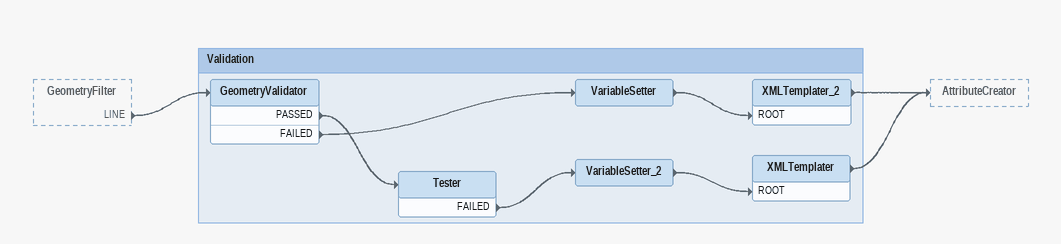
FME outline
GeometryFilter [outside]
    LINE -> GeometryValidator

Bookmark: Validation
GeometryValidator
    PASSED -> Tester
    FAILED -> VariableSetter
VariableSetter
    -> XMLTemplater_2 [ROOT]
XMLTemplater_2
    -> AttributeCreator
Tester
    FAILED -> VariableSetter_2
VariableSetter_2
    -> XMLTemplater [ROOT]
XMLTemplater
    -> AttributeCreator
